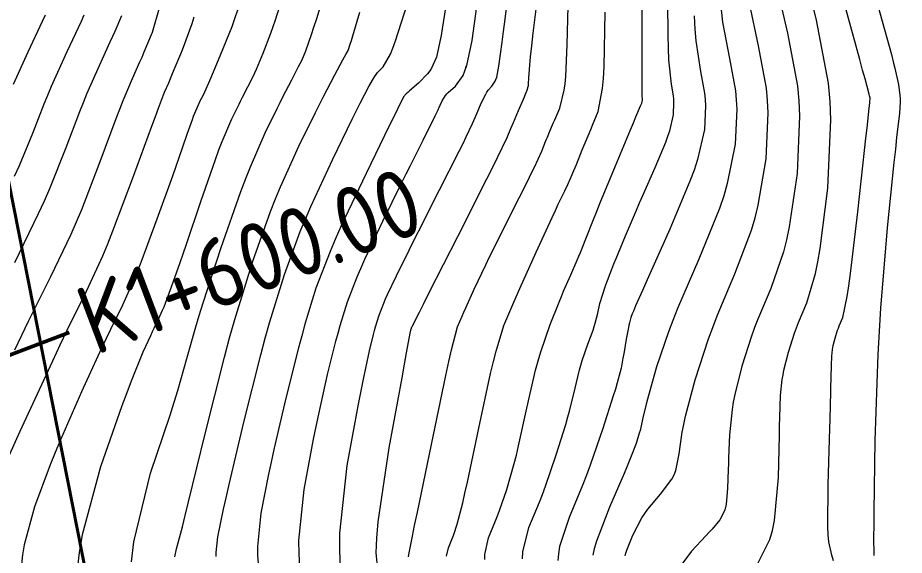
# Model space of a CAD drawing. Header units: millimetres. Extents: x 837475 to 838477, y 1189012 to 1191015.
# Drawn here: x 837785.9 to 837863.1, y 1189860.2 to 1189907 of the extents above; entities that cross this region are included whole.
import ezdxf

# ---------------------------------------------------------------- set-up
doc = ezdxf.new("R2010")
doc.units = ezdxf.units.MM
doc.header["$LTSCALE"] = 0.3
doc.layers.add('Abscisado 100m', color=250, linetype='Continuous', lineweight=50)
doc.layers.add('CORREDORVIA', color=94, linetype='Continuous', lineweight=40)
doc.layers.add('COTAS 10', color=7, linetype='Continuous', lineweight=9, true_color=0x6e3e2d)
doc.layers.add('COTAS INT', color=7, linetype='Continuous', lineweight=5, true_color=0x9fa19f)
doc.styles.get("Standard").update_dxf_attribs({"font": 'isocp2.shx', "bigfont": '@extfont2.shx'})

msp = doc.modelspace()

# ---------------------------------------------------------------- linework, layer by layer
at = {"layer": 'Abscisado 100m'}
msp.add_line((837741.396, 1189861.083, 1705.277), (837790.377, 1189879.614, 1705.277), dxfattribs=at)
at = {"layer": 'CORREDORVIA'}
msp.add_lwpolyline([(838157.033, 1190996.193), (838237.174, 1190821.339), (838237.001, 1190602.875), (838240.031, 1190437.198), (838223.537, 1190366.272), (838184.199, 1189898.277), (837734.304, 1190149.151), (837849.078, 1189569.699), (837751.159, 1189231.384), (837593.191, 1189234.399), (837695.481, 1189679.225), (837660.573, 1189835.358), (837597.737, 1190012.464), (837490.666, 1190492.599), (837964.301, 1190234.408), (838010.155, 1190346.41), (837974.613, 1190516.877), (837969.419, 1190653.334), (837963.574, 1190795.982), (837910.676, 1191000.965)], close=True, dxfattribs=at)
at = {"layer": 'COTAS 10'}
for points in [[(837860.3, 1189909.985), (837861.208, 1189906.729), (837862.003, 1189903.827), (837862.169, 1189903.192), (837862.313, 1189902.63), (837862.638, 1189901.208), (837862.753, 1189900.252), (837862.764, 1189899.984), (837862.766, 1189899.715), (837862.7, 1189898.73), (837862.462, 1189896.591), (837862.357, 1189895.595), (837862.234, 1189894.423), (837861.647, 1189888.73), (837861.057, 1189881.729), (837860.933, 1189879.733), (837860.825, 1189877.711), (837860.578, 1189870.202), (837860.48, 1189864), (837860.467, 1189862.803), (837860.46, 1189861.831), (837860.483, 1189860.202)], [(837803.176, 1189860.105), (837803.171, 1189860.459), (837803.309, 1189861.82), (837803.818, 1189864.221), (837804.046, 1189865.23), (837804.314, 1189866.389), (837805.597, 1189871.82), (837807.069, 1189877.686), (837807.455, 1189879.12), (837807.832, 1189880.47), (837809.118, 1189884.658), (837810.505, 1189888.411), (837810.946, 1189889.488), (837811.411, 1189890.58), (837813.298, 1189894.658), (837815.035, 1189898.193), (837815.407, 1189898.943), (837815.731, 1189899.593), (837816.505, 1189901.114), (837816.975, 1189901.897), (837817.108, 1189902.083), (837817.241, 1189902.255), (837817.73, 1189902.761), (837818.349, 1189903.85), (837818.565, 1189904.388), (837818.799, 1189905.03), (837819.802, 1189908.202)], [(837819.921, 1189860.091), (837819.949, 1189860.279), (837820.276, 1189861.883), (837820.468, 1189862.818), (837820.704, 1189863.964), (837821.922, 1189869.875), (837823.188, 1189875.885), (837823.455, 1189877.093), (837823.684, 1189878.105), (837824.209, 1189880.113), (837824.604, 1189881.053), (837824.752, 1189881.39), (837824.917, 1189881.762), (837825.651, 1189883.383), (837826.66, 1189885.515), (837826.999, 1189886.208), (837827.363, 1189886.946), (837828.889, 1189889.981), (837830.324, 1189892.839), (837830.631, 1189893.465), (837830.898, 1189894.019), (837831.537, 1189895.423), (837831.879, 1189896.256), (837831.959, 1189896.45), (837832.033, 1189896.629), (837832.251, 1189897.142), (837832.491, 1189897.702), (837832.579, 1189897.91), (837832.676, 1189898.141), (837833.108, 1189899.167), (837833.505, 1189900.725), (837833.582, 1189901.292), (837833.643, 1189901.917), (837833.744, 1189904.664), (837833.855, 1189908.05)], [(837847.187, 1189907.712), (837847.3, 1189906.663), (837847.894, 1189903.474), (837848.422, 1189900.676), (837848.493, 1189899.873), (837848.532, 1189899.059), (837848.401, 1189896.018), (837847.709, 1189892.587), (837847.393, 1189891.527), (837847.024, 1189890.419), (837845.243, 1189886.018), (837843.378, 1189881.709), (837842.956, 1189880.659), (837842.575, 1189879.671), (837841.539, 1189876.619), (837840.89, 1189874.328), (837840.753, 1189873.82), (837840.633, 1189873.366), (837840.355, 1189872.182), (837840.168, 1189871.337), (837840.107, 1189871.097), (837840.042, 1189870.855), (837839.77, 1189869.957), (837839.231, 1189868.547), (837838.997, 1189867.982), (837838.726, 1189867.341), (837837.441, 1189864.394), (837836.299, 1189861.435), (837836.117, 1189860.786), (837835.995, 1189860.212)], [(837783.422, 1189865.137), (837786.076, 1189870.972), (837788.933, 1189877.154), (837789.59, 1189878.552), (837790.189, 1189879.813), (837791.87, 1189883.234), (837793.292, 1189886.308), (837793.728, 1189887.351), (837794.183, 1189888.476), (837795.979, 1189893.234), (837797.559, 1189897.579), (837797.877, 1189898.445), (837798.144, 1189899.164), (837798.68, 1189900.545), (837799.042, 1189901.373), (837799.199, 1189901.744), (837799.381, 1189902.177), (837800.244, 1189904.251), (837801.092, 1189906.538), (837801.264, 1189907.105)], [(837824.923, 1189881.776), (837825.651, 1189883.383)]]:
    msp.add_lwpolyline(points, dxfattribs=at)
at = {"layer": 'COTAS INT'}
for points in [[(837824.923, 1189896.563), (837824.968, 1189896.653), (837825.52, 1189897.81), (837825.747, 1189898.354), (837825.825, 1189898.539), (837825.91, 1189898.739), (837826.274, 1189899.584), (837826.664, 1189900.388), (837826.765, 1189900.562), (837826.864, 1189900.714), (837827.198, 1189901.089), (837827.483, 1189901.496), (837827.551, 1189901.669), (837827.615, 1189901.868), (837827.807, 1189902.805), (837828.085, 1189904.904), (837828.204, 1189905.837), (837828.34, 1189906.922), (837828.984, 1189912.109), (837829.558, 1189917.805), (837829.652, 1189919.212), (837829.717, 1189920.544), (837829.715, 1189924.737)], [(837824.923, 1189889.362), (837826.765, 1189893.002), (837827.273, 1189894.018), (837827.698, 1189894.873), (837828.528, 1189896.617), (837828.853, 1189897.398), (837828.957, 1189897.646), (837829.069, 1189897.907), (837829.524, 1189898.966), (837829.942, 1189899.935), (837830.031, 1189900.14), (837830.107, 1189900.317), (837830.282, 1189900.728), (837830.36, 1189901.034), (837830.375, 1189901.146), (837830.388, 1189901.269), (837830.407, 1189901.809), (837830.572, 1189903.639), (837830.676, 1189904.575), (837830.805, 1189905.696), (837831.48, 1189911.298), (837832.108, 1189917.694), (837832.207, 1189919.318)], [(837850.311, 1189859.397), (837851.416, 1189861.588), (837851.635, 1189862.372), (837851.816, 1189863.233), (837852.159, 1189866.983), (837852.248, 1189870.665), (837852.27, 1189871.483), (837852.291, 1189872.213), (837852.357, 1189874.122), (837852.497, 1189875.517), (837852.564, 1189875.924), (837852.644, 1189876.34), (837853.037, 1189877.915), (837853.57, 1189879.564), (837853.738, 1189880.026), (837853.916, 1189880.491), (837854.632, 1189882.189), (837855.387, 1189884.765), (837855.589, 1189885.783), (837855.788, 1189886.934), (837856.48, 1189892.189), (837856.736, 1189898.153), (837856.659, 1189899.751), (837856.52, 1189901.325), (837855.484, 1189906.815), (837854.317, 1189911.596)], [(837829.874, 1189859.912), (837829.889, 1189860.516), (837830.423, 1189862.626), (837831.341, 1189864.848), (837831.598, 1189865.522), (837831.856, 1189866.222), (837832.798, 1189868.96), (837833.629, 1189871.618), (837833.816, 1189872.267), (837833.986, 1189872.878), (837834.445, 1189874.772), (837834.823, 1189876.361), (837834.941, 1189876.78), (837835.065, 1189877.19), (837835.562, 1189878.597), (837836.019, 1189879.833), (837836.117, 1189880.136), (837836.204, 1189880.421), (837836.416, 1189881.307), (837836.607, 1189882.157), (837836.681, 1189882.419), (837836.763, 1189882.694), (837837.135, 1189883.783), (837837.658, 1189885.146), (837837.836, 1189885.593), (837838.028, 1189886.07), (837838.842, 1189888.046), (837839.79, 1189890.277), (837840.068, 1189890.916), (837840.352, 1189891.564), (837841.429, 1189893.98), (837842.354, 1189896.19), (837842.541, 1189896.708), (837842.698, 1189897.186), (837843.016, 1189898.571), (837843.063, 1189899.662), (837843.049, 1189899.954), (837843.023, 1189900.243), (837842.834, 1189901.247), (837842.621, 1189903.375), (837842.582, 1189904.371), (837842.55, 1189905.543), (837842.504, 1189911.247)], [(837795.803, 1189859.642), (837796.009, 1189861.378), (837797.455, 1189867.368), (837799.154, 1189872.413), (837799.521, 1189873.553), (837799.843, 1189874.581), (837800.629, 1189877.368), (837801.387, 1189880.101), (837801.691, 1189881.096), (837802.035, 1189882.193), (837803.615, 1189887.014), (837805.324, 1189891.89), (837805.748, 1189893.021), (837806.151, 1189894.058), (837807.433, 1189897.014), (837808.486, 1189899.142), (837808.744, 1189899.658), (837808.989, 1189900.14), (837809.755, 1189901.616), (837810.355, 1189902.775), (837810.495, 1189903.058), (837810.625, 1189903.324), (837810.998, 1189904.151), (837811.491, 1189905.571), (837811.696, 1189906.211), (837811.93, 1189906.958), (837813.022, 1189910.549)], [(837826.595, 1189859.837), (837826.587, 1189860.278), (837826.913, 1189861.742), (837827.523, 1189863.216), (837827.693, 1189863.663), (837827.864, 1189864.127), (837828.489, 1189865.943), (837829.142, 1189868.201), (837829.331, 1189868.944), (837829.523, 1189869.737), (837830.247, 1189873.025), (837831.011, 1189876.348), (837831.228, 1189877.162), (837831.448, 1189877.931), (837832.264, 1189880.328), (837833.05, 1189882.269), (837833.251, 1189882.75), (837833.444, 1189883.207), (837834.081, 1189884.653), (837834.639, 1189885.915), (837834.783, 1189886.256), (837834.921, 1189886.594), (837835.381, 1189887.781), (837836.038, 1189889.463), (837836.3, 1189890.113), (837836.598, 1189890.842), (837837.964, 1189894.141), (837839.27, 1189897.263), (837839.529, 1189897.882), (837839.744, 1189898.394), (837840.153, 1189899.355), (837840.252, 1189899.592), (837840.272, 1189899.647), (837840.289, 1189899.698), (837840.323, 1189899.847), (837840.328, 1189899.964), (837840.327, 1189899.995), (837840.324, 1189900.026), (837840.304, 1189900.134), (837840.282, 1189901.731), (837840.279, 1189902.7), (837840.277, 1189903.899), (837840.278, 1189910.134)], [(837809.071, 1189909.246), (837808.31, 1189906.822), (837808.11, 1189906.228), (837807.914, 1189905.666), (837807.245, 1189903.916), (837806.65, 1189902.532), (837806.501, 1189902.202), (837806.36, 1189901.895), (837805.907, 1189900.978), (837805.443, 1189900.085), (837805.295, 1189899.793), (837805.138, 1189899.481), (837804.501, 1189898.192), (837803.666, 1189896.228), (837803.385, 1189895.491), (837803.082, 1189894.669), (837801.808, 1189891.002), (837800.555, 1189887.296), (837800.265, 1189886.45), (837800.001, 1189885.682), (837799.254, 1189883.557), (837798.725, 1189882.142), (837798.598, 1189881.822), (837798.48, 1189881.533), (837798.124, 1189880.746), (837797.736, 1189879.957), (837797.598, 1189879.666), (837797.446, 1189879.343), (837796.787, 1189877.917), (837795.767, 1189875.391), (837795.388, 1189874.375), (837794.967, 1189873.222), (837793.098, 1189867.917), (837791.486, 1189861.993), (837791.226, 1189860.45), (837791.048, 1189858.95)], [(837851.978, 1189909.952), (837852.954, 1189905.702), (837853.82, 1189901.109), (837853.937, 1189899.792), (837854.001, 1189898.455), (837853.787, 1189893.465), (837853.095, 1189888.818), (837852.857, 1189887.698), (837852.599, 1189886.65), (837851.502, 1189883.465), (837850.368, 1189880.777), (837850.087, 1189880.041), (837849.821, 1189879.31), (837848.977, 1189876.699), (837848.355, 1189874.206), (837848.229, 1189873.548), (837848.122, 1189872.904), (837847.901, 1189870.694), (837847.819, 1189868.69), (837847.801, 1189868.176), (837847.784, 1189867.678), (837847.738, 1189866.029), (837847.614, 1189864.675), (837847.549, 1189864.364), (837847.47, 1189864.081), (837847.071, 1189863.29), (837846.392, 1189862.503), (837846.136, 1189862.223), (837845.851, 1189861.915), (837844.577, 1189860.577), (837843.495, 1189859.081)], [(837823.281, 1189908.653), (837822.875, 1189906.069), (837822.773, 1189905.491), (837822.675, 1189904.973), (837822.358, 1189903.598), (837821.942, 1189902.65), (837821.781, 1189902.401), (837821.601, 1189902.158), (837820.789, 1189901.328), (837820.02, 1189900.666), (837819.868, 1189900.529), (837819.742, 1189900.412), (837819.505, 1189900.158), (837818.963, 1189899.059), (837818.644, 1189898.41), (837818.253, 1189897.611), (837816.23, 1189893.481), (837814.041, 1189888.841), (837813.544, 1189887.721), (837813.095, 1189886.672), (837811.87, 1189883.481), (837810.909, 1189880.351), (837810.627, 1189879.342), (837810.338, 1189878.271), (837809.238, 1189873.888), (837808.209, 1189869.443), (837807.965, 1189868.332), (837807.739, 1189867.274), (837807.069, 1189863.888), (837806.775, 1189860.98), (837806.785, 1189860.224), (837806.835, 1189859.488)], [(837825.983, 1189908.97), (837825.856, 1189908.012), (837825.445, 1189905.049), (837824.999, 1189902.873), (837824.923, 1189902.637)], [(837798.274, 1189908.067), (837797.601, 1189905.74), (837796.877, 1189904.024), (837796.685, 1189903.581), (837796.496, 1189903.152), (837795.843, 1189901.717), (837795.03, 1189899.789), (837794.74, 1189899.049), (837794.422, 1189898.219), (837793.041, 1189894.478), (837791.431, 1189890.313), (837790.968, 1189889.216), (837790.499, 1189888.144), (837788.743, 1189884.478), (837786.799, 1189880.579), (837786.211, 1189879.36), (837785.602, 1189878.082)], [(837805.12, 1189907.942), (837804.69, 1189906.686), (837804.524, 1189906.244), (837804.337, 1189905.762), (837803.491, 1189903.68), (837802.675, 1189901.74), (837802.507, 1189901.346), (837802.365, 1189901.015), (837802.059, 1189900.341), (837801.897, 1189900.03), (837801.845, 1189899.928), (837801.791, 1189899.819), (837801.569, 1189899.37), (837801.278, 1189898.685), (837801.18, 1189898.428), (837801.074, 1189898.142), (837800.63, 1189896.864), (837799.928, 1189894.839), (837799.66, 1189894.081), (837799.36, 1189893.238), (837798.01, 1189889.484), (837796.6, 1189885.712), (837796.262, 1189884.859), (837795.946, 1189884.087), (837794.997, 1189881.99), (837793.963, 1189879.885), (837793.594, 1189879.109), (837793.189, 1189878.249), (837791.431, 1189874.444), (837789.595, 1189870.264), (837789.141, 1189869.167), (837788.71, 1189868.096), (837787.354, 1189864.444), (837786.448, 1189861.119), (837786.303, 1189860.253), (837786.202, 1189859.41)], [(837838.809, 1189860.161), (837838.873, 1189860.398), (837838.962, 1189860.673), (837839.488, 1189861.976), (837840.275, 1189863.465), (837840.529, 1189863.855), (837840.798, 1189864.237), (837841.901, 1189865.54), (837842.882, 1189866.834), (837843.075, 1189867.21), (837843.233, 1189867.594), (837843.522, 1189869.047), (837843.776, 1189870.949), (837843.913, 1189871.616), (837844.078, 1189872.345), (837844.917, 1189875.484), (837846.072, 1189879.055), (837846.436, 1189880.056), (837846.821, 1189881.063), (837848.372, 1189884.742), (837849.812, 1189888.534), (837850.125, 1189889.612), (837850.402, 1189890.703), (837851.094, 1189894.742), (837851.266, 1189898.757), (837851.215, 1189899.832), (837851.121, 1189900.892), (837850.424, 1189904.588), (837849.639, 1189908.307)], [(837856.953, 1189859.735), (837856.828, 1189860.223), (837856.547, 1189861.382), (837856.504, 1189861.986), (837856.477, 1189862.714), (837856.507, 1189866.366), (837856.62, 1189870.315), (837856.645, 1189871.23), (837856.668, 1189872.067), (837856.728, 1189874.445), (837856.767, 1189876.061), (837856.777, 1189876.417), (837856.786, 1189876.734), (837856.814, 1189877.549), (837856.872, 1189878.131), (837856.9, 1189878.301), (837856.933, 1189878.474), (837857.097, 1189879.131), (837857.319, 1189879.818), (837857.39, 1189880.011), (837857.463, 1189880.205), (837857.762, 1189880.913), (837858.162, 1189882.762), (837858.3, 1189883.675), (837858.449, 1189884.763), (837859.087, 1189890.138), (837859.673, 1189895.482), (837859.79, 1189896.549), (837859.887, 1189897.437), (837860.072, 1189899.154), (837860.119, 1189899.607), (837860.128, 1189899.699), (837860.136, 1189899.775), (837860.153, 1189899.928), (837860.157, 1189899.984), (837860.156, 1189899.999), (837860.156, 1189900.014), (837860.149, 1189900.068), (837860.131, 1189900.149), (837860.123, 1189900.181), (837860.113, 1189900.217), (837860.068, 1189900.381), (837859.708, 1189901.702), (837859.499, 1189902.468), (837859.244, 1189903.407), (837857.929, 1189908.241)], [(837788.287, 1189907.273), (837788.018, 1189906.7), (837786.763, 1189904.023), (837785.476, 1189901.215)], [(837791.656, 1189907.255), (837791.404, 1189906.709), (837790.167, 1189904.061), (837788.8, 1189901.038), (837788.466, 1189900.256), (837788.15, 1189899.499), (837787.167, 1189896.965), (837786.01, 1189894.149), (837785.585, 1189893.213)], [(837785.616, 1189885.721), (837787.706, 1189889.981), (837788.209, 1189891.082), (837788.679, 1189892.149), (837790.104, 1189895.721), (837791.286, 1189898.859), (837791.603, 1189899.653), (837791.915, 1189900.413), (837793.005, 1189902.889), (837793.95, 1189904.93), (837794.17, 1189905.418), (837794.373, 1189905.871), (837794.959, 1189907.228)], [(837799.581, 1189860.072), (837799.727, 1189860.789), (837800.237, 1189862.699), (837800.483, 1189863.684), (837800.774, 1189864.867), (837802.203, 1189870.789), (837803.891, 1189877.485), (837804.345, 1189879.156), (837804.794, 1189880.748), (837806.367, 1189885.836), (837807.914, 1189890.151), (837808.347, 1189891.254), (837808.781, 1189892.319), (837810.365, 1189895.836), (837811.818, 1189898.776), (837812.169, 1189899.477), (837812.499, 1189900.128), (837813.505, 1189902.07), (837814.209, 1189903.382), (837814.347, 1189903.636), (837814.462, 1189903.843), (837814.672, 1189904.195), (837814.86, 1189904.731), (837814.96, 1189905.053), (837815.082, 1189905.451), (837815.695, 1189907.517)], [(837823.244, 1189860.137), (837823.404, 1189860.858), (837823.704, 1189861.583), (837823.788, 1189861.804), (837823.872, 1189862.032), (837824.18, 1189862.926), (837824.655, 1189864.784), (837824.845, 1189865.62), (837825.061, 1189866.595), (837826.049, 1189871.279), (837827.086, 1189876.053), (837827.332, 1189877.085), (837827.561, 1189877.992), (837828.237, 1189880.221), (837829.01, 1189882.06), (837829.3, 1189882.721), (837829.622, 1189883.448), (837831.059, 1189886.621), (837832.444, 1189889.633), (837832.735, 1189890.258), (837832.984, 1189890.793), (837833.548, 1189891.972), (837833.817, 1189892.514), (837833.881, 1189892.647), (837833.939, 1189892.774), (837834.113, 1189893.17), (837834.347, 1189893.743), (837834.445, 1189893.981), (837834.556, 1189894.253), (837835.076, 1189895.521), (837835.661, 1189896.941), (837835.813, 1189897.31), (837835.961, 1189897.667), (837836.463, 1189898.869), (837836.846, 1189900.883), (837836.92, 1189901.753), (837836.98, 1189902.759), (837837.081, 1189907.518)], [(837844.823, 1189907.187), (837844.884, 1189906.041), (837844.961, 1189905.019), (837845.364, 1189902.361), (837845.722, 1189900.459), (837845.771, 1189899.914), (837845.797, 1189899.36), (837845.709, 1189897.294), (837845.107, 1189894.673), (837844.809, 1189893.769), (837844.456, 1189892.789), (837842.706, 1189888.606), (837840.959, 1189884.735), (837840.606, 1189883.951), (837840.311, 1189883.291), (837839.719, 1189881.95), (837839.522, 1189881.472), (837839.475, 1189881.356), (837839.432, 1189881.247), (837839.305, 1189880.917), (837839.181, 1189880.456), (837839.14, 1189880.266), (837839.096, 1189880.048), (837838.91, 1189879.034), (837838.715, 1189877.922), (837838.665, 1189877.642), (837838.616, 1189877.375), (837838.455, 1189876.51), (837838.12, 1189875.228), (837837.963, 1189874.697), (837837.778, 1189874.09), (837836.874, 1189871.263), (837835.762, 1189868.053), (837835.445, 1189867.203), (837835.124, 1189866.371), (837833.932, 1189863.51), (837833.094, 1189860.975), (837832.996, 1189860.349), (837832.956, 1189859.756)], [(837810.47, 1189859.216), (837810.394, 1189860.343), (837810.378, 1189861.502), (837810.83, 1189865.957), (837811.66, 1189870.328), (837811.884, 1189871.435), (837812.105, 1189872.497), (837812.88, 1189875.957), (837813.608, 1189878.856), (837813.799, 1189879.565), (837813.985, 1189880.232), (837814.621, 1189882.303), (837815.461, 1189884.474), (837815.777, 1189885.206), (837816.128, 1189885.994), (837817.697, 1189889.31), (837819.332, 1189892.635), (837819.725, 1189893.429), (837820.092, 1189894.168), (837821.203, 1189896.379), (837821.977, 1189897.908), (837822.132, 1189898.217), (837822.261, 1189898.477), (837822.512, 1189899.003), (837822.615, 1189899.251), (837822.651, 1189899.335), (837822.689, 1189899.426), (837822.855, 1189899.811), (837823.148, 1189900.263), (837823.267, 1189900.397), (837823.402, 1189900.534), (837824.029, 1189901.062), (837824.692, 1189902.008), (837824.851, 1189902.41), (837824.999, 1189902.873)], [(837814.02, 1189859.205), (837813.945, 1189860.639), (837813.946, 1189862.132), (837814.59, 1189868.025), (837815.582, 1189873.382), (837815.803, 1189874.537), (837816.001, 1189875.55), (837816.522, 1189878.025), (837816.878, 1189879.441), (837816.971, 1189879.787), (837817.062, 1189880.114), (837817.372, 1189881.125), (837817.783, 1189882.186), (837817.937, 1189882.543), (837818.109, 1189882.928), (837818.875, 1189884.548), (837819.989, 1189886.792), (837820.38, 1189887.57), (837820.806, 1189888.417), (837822.643, 1189892.042), (837824.344, 1189895.403), (837824.684, 1189896.082), (837824.968, 1189896.653)], [(837817.427, 1189857.224), (837817.119, 1189860.442), (837817.178, 1189861.701), (837817.299, 1189863.121), (837818.257, 1189869.581), (837819.368, 1189875.677), (837819.585, 1189876.868), (837819.763, 1189877.842), (837820.083, 1189879.564), (837820.137, 1189879.823), (837820.149, 1189879.875), (837820.159, 1189879.918), (837820.181, 1189880.005), (837820.198, 1189880.045), (837820.205, 1189880.06), (837820.212, 1189880.076), (837820.243, 1189880.146), (837820.877, 1189881.397), (837821.263, 1189882.157), (837821.741, 1189883.098), (837824.229, 1189887.99), (837826.765, 1189893.002)]]:
    msp.add_lwpolyline(points, dxfattribs=at)

# ---------------------------------------------------------------- texts
at = {"layer": 'Abscisado 100m'}
msp.add_text('K1+600.00', height=6, rotation=20.72293, dxfattribs=at).set_placement((837792.623, 1189877.578))

doc.saveas('drawing.dxf')
